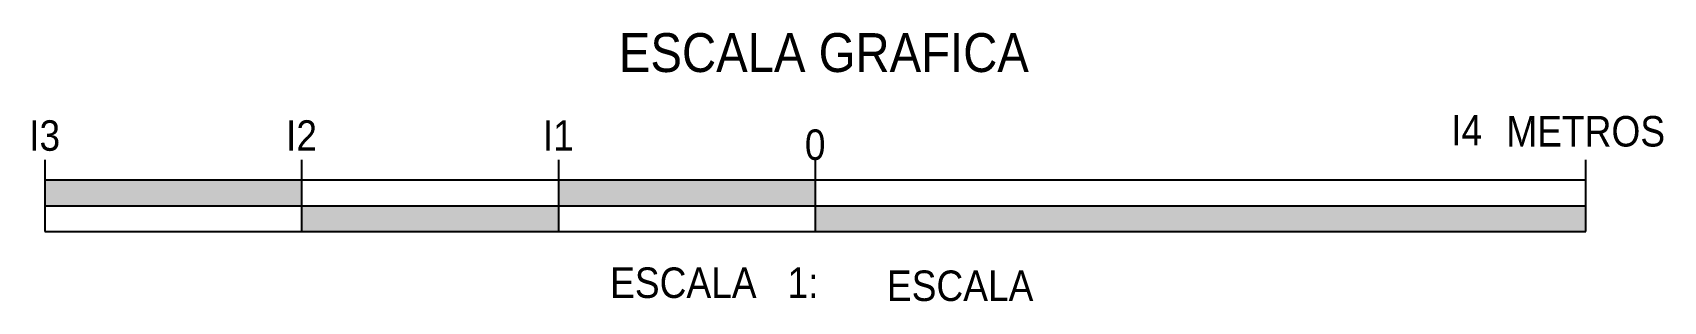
# Model space of a CAD drawing. Header units: millimetres. Extents: x -3.05 to 3.3, y -0.27 to 0.78.
import ezdxf
from ezdxf.enums import TextEntityAlignment as Align

# ---------------------------------------------------------------- set-up
doc = ezdxf.new("R2010")
doc.units = ezdxf.units.MM
doc.styles.add('XX', font='ARIALUNI.TTF')

msp = doc.modelspace()

# ---------------------------------------------------------------- hatches: boundary and pattern name
h = msp.add_hatch(color=1)
h.paths.add_polyline_path([(-2, 0.2014), (-3, 0.2014), (-3, 0.1007), (-2, 0.1007)])
h.paths.add_polyline_path([(-1, 0.1007), (-2, 0.1007), (-2, 0), (-1, 0)])
h.paths.add_polyline_path([(0, 0.2014), (-1, 0.2014), (-1, 0.1007), (0, 0.1007)])
h.paths.add_polyline_path([(3, 0.1007), (0, 0.1007), (0, 0), (3, 0)])

# ---------------------------------------------------------------- linework, layer by layer
at = {"color": 1}
for p, q in [((-3, 0.2796), (-3, 0)), ((-2, 0.2796), (-2, 0)), ((-1, 0.2796), (-1, 0)), ((0, 0.2796), (0, 0)), ((3, 0), (3, 0.2796)), ((-3, 0.2014), (3, 0.2014)), ((-3, 0.1007), (3, 0.1007)), ((-3, 0), (3, 0))]:
    msp.add_line(p, q, dxfattribs=at)

# ---------------------------------------------------------------- texts
at = {"color": 1, "style": 'XX', "width": 0.87}
for s, height, p in [('ESCALA GRAFICA', 0.151522, (0.0339, 0.6223)), ('METROS', 0.11893, (3, 0.3318)), ('0', 0.1189, (0, 0.2796)), ('ESCALA   1:', 0.11893, (-0.3928, -0.2585))]:
    msp.add_text(s, height=height, dxfattribs=at).set_placement(p, align=Align.CENTER)
msp.add_attdef('I4', text='0', height=0.1189, dxfattribs=at).set_placement((2.5967, 0.3955), align=Align.MIDDLE_RIGHT)
for tag, p in [('I3', (-3, 0.2796)), ('I2', (-2, 0.2796)), ('I1', (-1, 0.2796))]:
    msp.add_attdef(tag, text='0', height=0.1189, dxfattribs=at).set_placement(p, align=Align.BOTTOM_CENTER)
msp.add_attdef('ESCALA', text='0', height=0.1189, dxfattribs=at).set_placement((0.2794, -0.306), align=Align.BOTTOM_LEFT)

doc.saveas('drawing.dxf')
